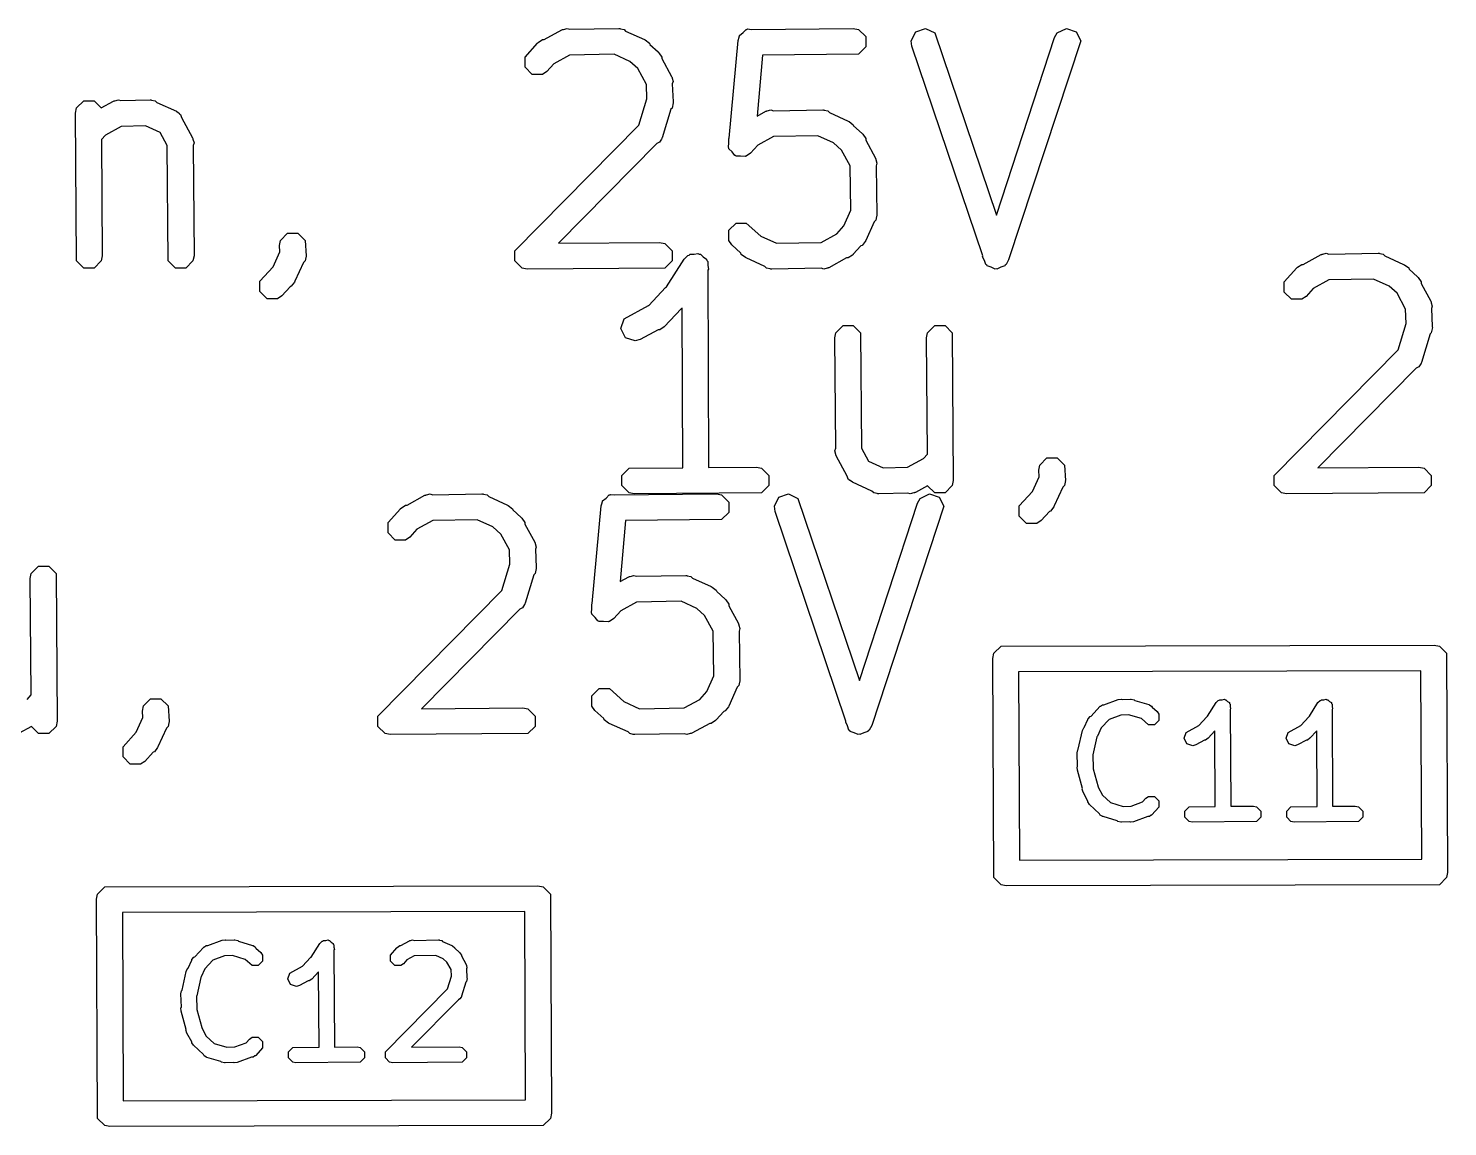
# Model space of a CAD drawing. Extents: x 4.84 to 6.71, y -5.93 to -3.85.
# Drawn here: x 5.7419 to 5.9508, y -5.061 to -4.8994 of the extents above; entities that cross this region are included whole.
import ezdxf

# ---------------------------------------------------------------- set-up
doc = ezdxf.new("R2010")
doc.units = 0
doc.header["$MEASUREMENT"] = 0
doc.layers.add('BLACK', color=7, linetype='CONTINUOUS')

msp = doc.modelspace()

# ---------------------------------------------------------------- linework, layer by layer
at = {"layer": 'BLACK', "linetype": 'CONTINUOUS'}
for p, q in [((5.81782, -4.90105), (5.82045, -4.89961)), ((5.82045, -4.89961), (5.82055, -4.89959)), ((5.82055, -4.89959), (5.82058, -4.89956)), ((5.82058, -4.89956), (5.82067, -4.89955)), ((5.82067, -4.89955), (5.8212, -4.89941)), ((5.8212, -4.89941), (5.82158, -4.89954)), ((5.82158, -4.89954), (5.82883, -4.89941)), ((5.82883, -4.89941), (5.82893, -4.89942)), ((5.82893, -4.89942), (5.82897, -4.89941)), ((5.82897, -4.89941), (5.82906, -4.89945)), ((5.82906, -4.89945), (5.82959, -4.89956)), ((5.82959, -4.89956), (5.82983, -4.8998)), ((5.84711, -4.90002), (5.84758, -4.89956)), ((5.84758, -4.89956), (5.84768, -4.89955)), ((5.84768, -4.89955), (5.84776, -4.89949)), ((5.84776, -4.89949), (5.84835, -4.89955)), ((5.84835, -4.89955), (5.86333, -4.89941)), ((5.86333, -4.89941), (5.86408, -4.89956)), ((5.86408, -4.89956), (5.86515, -4.90062)), ((5.87254, -4.89989), (5.87397, -4.89941)), ((5.87397, -4.89941), (5.87532, -4.90008)), ((5.89334, -4.90008), (5.89469, -4.89941)), ((5.89469, -4.89941), (5.89612, -4.89989)), ((5.81502, -4.90362), (5.81685, -4.90159)), ((5.81685, -4.90158), (5.81694, -4.90148)), ((5.81685, -4.90159), (5.81685, -4.90158)), ((5.81685, -4.90158), (5.81685, -4.90158)), ((5.81694, -4.90148), (5.81758, -4.90105)), ((5.81758, -4.90105), (5.81782, -4.90105)), ((5.82983, -4.8998), (5.83259, -4.90105)), ((5.83259, -4.90105), (5.83259, -4.90105)), ((5.83259, -4.90105), (5.83259, -4.90106)), ((5.83259, -4.90106), (5.83271, -4.90111)), ((5.83271, -4.90111), (5.83332, -4.90158)), ((5.83332, -4.90158), (5.83338, -4.90177)), ((5.84507, -4.91555), (5.84637, -4.90118)), ((5.84637, -4.90118), (5.84651, -4.90072)), ((5.84651, -4.90062), (5.84656, -4.90058)), ((5.84651, -4.90072), (5.84651, -4.90062)), ((5.84656, -4.90058), (5.8466, -4.90044)), ((5.8466, -4.90044), (5.84711, -4.90002)), ((5.86515, -4.90062), (5.86515, -4.90213)), ((5.87186, -4.90123), (5.87254, -4.89989)), ((5.87196, -4.902), (5.87186, -4.90123)), ((5.87532, -4.90008), (5.88438, -4.92688)), ((5.88438, -4.92688), (5.89296, -4.90075)), ((5.89679, -4.90123), (5.88619, -4.93349)), ((5.89296, -4.90075), (5.89334, -4.90008)), ((5.89612, -4.89989), (5.89679, -4.90123)), ((5.81502, -4.90513), (5.81502, -4.90362)), ((5.82159, -4.90334), (5.81928, -4.9046)), ((5.82814, -4.90322), (5.82159, -4.90334)), ((5.83045, -4.90427), (5.82814, -4.90322)), ((5.83338, -4.90177), (5.83462, -4.90288)), ((5.83462, -4.90288), (5.83462, -4.90289)), ((5.83462, -4.90289), (5.83463, -4.90289)), ((5.83463, -4.90289), (5.83473, -4.90298)), ((5.83473, -4.90298), (5.83515, -4.90362)), ((5.83515, -4.90362), (5.83515, -4.90385)), ((5.84999, -4.90333), (5.84918, -4.91231)), ((5.86408, -4.90319), (5.84999, -4.90333)), ((5.86515, -4.90213), (5.86408, -4.90319)), ((5.88241, -4.93288), (5.87196, -4.902)), ((5.81608, -4.90619), (5.81502, -4.90513)), ((5.81823, -4.90577), (5.81759, -4.90619)), ((5.81928, -4.9046), (5.81823, -4.90577)), ((5.83161, -4.90531), (5.83045, -4.90427)), ((5.83288, -4.90764), (5.83161, -4.90531)), ((5.83515, -4.90385), (5.83659, -4.90649)), ((5.81759, -4.90619), (5.81608, -4.90619)), ((5.83296, -4.90977), (5.83288, -4.90764)), ((5.83659, -4.90649), (5.83662, -4.90659)), ((5.83662, -4.90659), (5.83665, -4.90662)), ((5.83665, -4.90662), (5.83666, -4.90672)), ((5.83666, -4.90672), (5.8368, -4.90723)), ((5.8368, -4.90723), (5.83669, -4.90756)), ((5.83669, -4.90756), (5.8368, -4.91023)), ((5.74902, -4.91112), (5.75009, -4.91005)), ((5.75009, -4.91005), (5.7516, -4.91005)), ((5.7516, -4.91005), (5.75265, -4.9111)), ((5.75456, -4.91009), (5.75459, -4.91005)), ((5.75459, -4.91005), (5.75468, -4.91005)), ((5.75468, -4.91005), (5.7552, -4.90991)), ((5.7552, -4.90991), (5.75556, -4.91003)), ((5.75556, -4.91003), (5.75984, -4.9099)), ((5.75984, -4.9099), (5.75994, -4.90992)), ((5.75994, -4.90992), (5.75998, -4.90991)), ((5.75998, -4.90991), (5.76007, -4.90995)), ((5.76007, -4.90995), (5.7606, -4.91005)), ((5.7606, -4.91005), (5.76084, -4.9103)), ((5.83179, -4.91364), (5.83296, -4.90977)), ((5.74888, -4.91187), (5.74902, -4.91112)), ((5.74902, -4.93362), (5.74888, -4.91187)), ((5.75265, -4.9111), (5.75446, -4.91011)), ((5.75446, -4.91011), (5.75456, -4.91009)), ((5.76084, -4.9103), (5.76372, -4.91161)), ((5.76372, -4.91161), (5.76403, -4.91185)), ((5.76403, -4.91185), (5.76413, -4.91189)), ((5.76413, -4.91189), (5.76417, -4.91196)), ((5.76417, -4.91196), (5.76433, -4.91208)), ((5.76433, -4.91208), (5.76447, -4.9125)), ((5.83647, -4.91131), (5.8352, -4.91549)), ((5.83665, -4.91113), (5.83647, -4.91131)), ((5.8368, -4.91037), (5.83665, -4.91113)), ((5.8368, -4.91023), (5.8368, -4.91023)), ((5.8368, -4.91023), (5.8368, -4.91023)), ((5.8368, -4.91023), (5.8368, -4.91037)), ((5.84918, -4.91231), (5.85045, -4.91161)), ((5.85045, -4.91161), (5.85055, -4.91159)), ((5.85055, -4.91159), (5.85058, -4.91155)), ((5.85058, -4.91155), (5.85067, -4.91155)), ((5.85067, -4.91155), (5.85119, -4.91141)), ((5.85119, -4.91141), (5.85157, -4.91154)), ((5.85157, -4.91154), (5.85883, -4.9114)), ((5.85883, -4.9114), (5.85893, -4.91142)), ((5.85893, -4.91142), (5.85897, -4.91141)), ((5.85897, -4.91141), (5.85906, -4.91145)), ((5.85906, -4.91145), (5.85958, -4.91155)), ((5.85958, -4.91155), (5.85983, -4.9118)), ((5.85983, -4.9118), (5.86258, -4.91305)), ((5.7556, -4.91383), (5.75328, -4.9151)), ((5.75918, -4.91373), (5.7556, -4.91383)), ((5.76133, -4.91471), (5.75918, -4.91373)), ((5.76447, -4.9125), (5.7661, -4.91549)), ((5.81352, -4.93212), (5.83179, -4.91364)), ((5.86258, -4.91305), (5.86258, -4.91305)), ((5.86258, -4.91305), (5.86258, -4.91305)), ((5.86258, -4.91305), (5.86271, -4.91311)), ((5.86271, -4.91311), (5.86332, -4.91358)), ((5.86332, -4.91358), (5.86338, -4.91377)), ((5.86338, -4.91377), (5.86461, -4.91488)), ((5.75328, -4.9151), (5.75269, -4.91575)), ((5.75269, -4.91575), (5.75281, -4.93287)), ((5.76238, -4.91662), (5.76133, -4.91471)), ((5.7661, -4.91549), (5.76613, -4.91559)), ((5.76613, -4.91559), (5.76616, -4.91562)), ((5.76616, -4.91562), (5.76616, -4.91571)), ((5.76616, -4.91571), (5.76631, -4.91623)), ((5.76631, -4.91623), (5.76617, -4.91664)), ((5.83482, -4.91616), (5.83443, -4.91636)), ((5.83509, -4.91569), (5.83482, -4.91616)), ((5.83515, -4.91563), (5.83509, -4.91569)), ((5.8352, -4.91549), (5.83515, -4.91558)), ((5.83515, -4.91558), (5.83515, -4.91563)), ((5.84495, -4.91694), (5.84501, -4.91621)), ((5.84501, -4.91562), (5.84507, -4.91555)), ((5.84501, -4.91621), (5.84501, -4.91562)), ((5.85158, -4.91534), (5.84927, -4.9166)), ((5.85813, -4.91522), (5.85158, -4.91534)), ((5.86044, -4.91627), (5.85813, -4.91522)), ((5.8616, -4.91731), (5.86044, -4.91627)), ((5.86461, -4.91488), (5.86462, -4.91488)), ((5.86462, -4.91488), (5.86462, -4.91489)), ((5.86462, -4.91489), (5.86472, -4.91498)), ((5.86472, -4.91498), (5.86515, -4.91562)), ((5.86515, -4.91562), (5.86515, -4.91585)), ((5.86515, -4.91585), (5.86659, -4.91849)), ((5.76252, -4.93362), (5.76238, -4.91662)), ((5.76617, -4.91664), (5.76631, -4.93287)), ((5.83443, -4.91636), (5.81994, -4.93101)), ((5.84501, -4.91702), (5.84495, -4.91694)), ((5.84501, -4.91713), (5.84501, -4.91702)), ((5.84548, -4.91759), (5.84501, -4.91713)), ((5.8459, -4.91811), (5.84548, -4.91759)), ((5.846, -4.91812), (5.8459, -4.91811)), ((5.84608, -4.91819), (5.846, -4.91812)), ((5.84674, -4.91819), (5.84608, -4.91819)), ((5.8474, -4.91826), (5.84674, -4.91819)), ((5.84748, -4.91819), (5.8474, -4.91826)), ((5.84758, -4.91819), (5.84748, -4.91819)), ((5.84822, -4.91776), (5.84758, -4.91819)), ((5.84927, -4.9166), (5.84822, -4.91776)), ((5.86287, -4.91962), (5.8616, -4.91731)), ((5.86298, -4.92618), (5.86287, -4.91962)), ((5.86659, -4.91849), (5.86662, -4.91859)), ((5.86662, -4.91859), (5.86665, -4.91862)), ((5.86665, -4.91862), (5.86665, -4.91871)), ((5.86665, -4.91871), (5.86679, -4.91923)), ((5.86679, -4.91923), (5.86667, -4.91961)), ((5.86667, -4.91961), (5.8668, -4.92687)), ((5.86193, -4.92848), (5.86298, -4.92618)), ((5.84501, -4.92912), (5.84608, -4.92805)), ((5.84608, -4.92805), (5.84758, -4.92805)), ((5.84758, -4.92805), (5.84972, -4.92998)), ((5.86089, -4.92964), (5.86193, -4.92848)), ((5.8664, -4.92787), (5.86515, -4.93062)), ((5.86665, -4.92762), (5.8664, -4.92787)), ((5.86675, -4.9271), (5.86665, -4.92762)), ((5.86679, -4.92701), (5.86675, -4.9271)), ((5.8668, -4.92687), (5.86678, -4.92697)), ((5.86678, -4.92697), (5.86679, -4.92701)), ((5.77887, -4.93137), (5.77902, -4.93062)), ((5.77902, -4.93062), (5.78009, -4.92955)), ((5.78009, -4.92955), (5.78159, -4.92955)), ((5.78159, -4.92955), (5.78266, -4.93062)), ((5.78266, -4.93062), (5.78281, -4.93287)), ((5.81994, -4.93101), (5.83483, -4.9309)), ((5.83483, -4.9309), (5.83559, -4.93105)), ((5.84501, -4.93062), (5.84501, -4.92912)), ((5.84544, -4.93126), (5.84501, -4.93062)), ((5.84972, -4.92998), (5.85203, -4.93102)), ((5.85203, -4.93102), (5.85858, -4.93091)), ((5.85858, -4.93091), (5.86089, -4.92964)), ((5.86509, -4.93075), (5.86462, -4.93136)), ((5.86515, -4.93062), (5.86509, -4.93075)), ((5.86515, -4.93062), (5.86515, -4.93062)), ((5.86515, -4.93062), (5.86515, -4.93062)), ((5.75281, -4.93287), (5.75266, -4.93362)), ((5.76631, -4.93287), (5.76616, -4.93362)), ((5.77795, -4.93448), (5.77893, -4.93231)), ((5.77893, -4.93231), (5.77887, -4.93137)), ((5.7828, -4.93301), (5.78276, -4.9331)), ((5.78281, -4.93287), (5.78279, -4.93297)), ((5.78279, -4.93297), (5.7828, -4.93301)), ((5.81352, -4.93362), (5.81352, -4.93212)), ((5.83559, -4.93105), (5.83665, -4.93212)), ((5.83665, -4.93212), (5.83665, -4.93362)), ((5.83844, -4.93335), (5.83899, -4.93281)), ((5.83899, -4.93281), (5.83919, -4.93277)), ((5.83919, -4.93277), (5.83933, -4.93263)), ((5.83933, -4.93263), (5.8399, -4.93263)), ((5.8399, -4.93263), (5.84046, -4.93251)), ((5.84046, -4.93251), (5.84063, -4.93263)), ((5.84063, -4.93263), (5.84084, -4.93263)), ((5.84084, -4.93263), (5.84124, -4.93303)), ((5.84124, -4.93303), (5.84172, -4.93335)), ((5.84678, -4.93247), (5.84544, -4.93126)), ((5.84684, -4.93266), (5.84678, -4.93247)), ((5.84745, -4.93313), (5.84684, -4.93266)), ((5.86322, -4.93276), (5.86258, -4.93319)), ((5.86331, -4.93266), (5.86322, -4.93276)), ((5.86332, -4.93266), (5.86331, -4.93266)), ((5.86443, -4.93142), (5.86332, -4.93265)), ((5.86332, -4.93265), (5.86332, -4.93266)), ((5.86462, -4.93136), (5.86443, -4.93142)), ((5.88236, -4.93301), (5.88241, -4.93288)), ((5.88263, -4.93355), (5.88236, -4.93301)), ((5.92955, -4.93413), (5.93219, -4.93268)), ((5.93219, -4.93268), (5.93229, -4.93266)), ((5.93229, -4.93266), (5.93232, -4.93263)), ((5.93232, -4.93263), (5.93241, -4.93262)), ((5.93241, -4.93262), (5.93293, -4.93248)), ((5.93293, -4.93248), (5.93331, -4.93261)), ((5.93331, -4.93261), (5.94057, -4.93248)), ((5.94057, -4.93248), (5.94067, -4.9325)), ((5.94067, -4.9325), (5.94071, -4.93248)), ((5.94071, -4.93248), (5.9408, -4.93252)), ((5.9408, -4.93252), (5.94132, -4.93263)), ((5.94132, -4.93263), (5.94157, -4.93287)), ((5.94157, -4.93287), (5.94432, -4.93413)), ((5.75009, -4.93469), (5.74902, -4.93362)), ((5.7516, -4.93469), (5.75009, -4.93469)), ((5.75266, -4.93362), (5.7516, -4.93469)), ((5.76359, -4.93469), (5.76252, -4.93362)), ((5.7651, -4.93469), (5.76359, -4.93469)), ((5.76616, -4.93362), (5.7651, -4.93469)), ((5.77602, -4.93662), (5.77795, -4.93448)), ((5.78241, -4.93387), (5.78116, -4.93662)), ((5.78266, -4.93362), (5.78241, -4.93387)), ((5.78276, -4.9331), (5.78266, -4.93362)), ((5.81458, -4.93469), (5.81352, -4.93362)), ((5.81534, -4.93484), (5.81458, -4.93469)), ((5.83559, -4.93469), (5.81534, -4.93484)), ((5.83665, -4.93362), (5.83559, -4.93469)), ((5.83586, -4.93744), (5.83844, -4.93335)), ((5.84172, -4.93335), (5.84176, -4.93355)), ((5.84176, -4.93355), (5.8419, -4.93369)), ((5.8419, -4.93369), (5.8419, -4.93428)), ((5.8419, -4.93428), (5.84201, -4.93483)), ((5.84201, -4.93483), (5.84191, -4.93499)), ((5.84191, -4.93499), (5.84204, -4.96403)), ((5.84758, -4.93319), (5.84745, -4.93313)), ((5.85033, -4.93444), (5.84758, -4.93319)), ((5.84758, -4.93319), (5.84758, -4.93319)), ((5.84758, -4.93319), (5.84758, -4.93319)), ((5.85058, -4.93469), (5.85033, -4.93444)), ((5.8511, -4.93479), (5.85058, -4.93469)), ((5.85119, -4.93483), (5.8511, -4.93479)), ((5.85123, -4.93482), (5.85119, -4.93483)), ((5.85133, -4.93484), (5.85123, -4.93482)), ((5.85859, -4.93471), (5.85133, -4.93484)), ((5.85897, -4.93483), (5.85859, -4.93471)), ((5.85949, -4.93469), (5.85897, -4.93483)), ((5.85958, -4.93469), (5.85949, -4.93469)), ((5.85962, -4.93466), (5.85958, -4.93469)), ((5.85971, -4.93463), (5.85962, -4.93466)), ((5.86235, -4.93319), (5.85971, -4.93463)), ((5.86258, -4.93319), (5.86235, -4.93319)), ((5.88284, -4.93416), (5.88263, -4.93355)), ((5.88297, -4.93423), (5.88284, -4.93416)), ((5.88304, -4.93436), (5.88297, -4.93423)), ((5.88363, -4.93455), (5.88304, -4.93436)), ((5.88419, -4.93483), (5.88363, -4.93455)), ((5.88433, -4.93479), (5.88419, -4.93483)), ((5.88447, -4.93483), (5.88433, -4.93479)), ((5.88502, -4.93455), (5.88447, -4.93483)), ((5.88562, -4.93436), (5.88502, -4.93455)), ((5.88568, -4.93423), (5.88562, -4.93436)), ((5.88581, -4.93416), (5.88568, -4.93423)), ((5.88619, -4.93349), (5.88581, -4.93416)), ((5.92675, -4.93669), (5.92858, -4.93466)), ((5.92858, -4.93466), (5.92858, -4.93465)), ((5.92858, -4.93465), (5.92859, -4.93465)), ((5.92859, -4.93465), (5.92868, -4.93455)), ((5.92868, -4.93455), (5.92932, -4.93413)), ((5.92932, -4.93413), (5.92955, -4.93413)), ((5.94432, -4.93413), (5.94432, -4.93413)), ((5.94432, -4.93413), (5.94432, -4.93413)), ((5.94432, -4.93413), (5.94445, -4.93418)), ((5.94445, -4.93418), (5.94506, -4.93465)), ((5.94506, -4.93465), (5.94512, -4.93484)), ((5.94512, -4.93484), (5.94635, -4.93596)), ((5.77602, -4.93812), (5.77602, -4.93662)), ((5.7811, -4.93675), (5.78063, -4.93736)), ((5.78116, -4.93662), (5.7811, -4.93675)), ((5.78116, -4.93662), (5.78116, -4.93662)), ((5.78116, -4.93662), (5.78116, -4.93662)), ((5.92675, -4.9382), (5.92675, -4.93669)), ((5.93332, -4.93641), (5.93101, -4.93767)), ((5.93987, -4.93629), (5.93332, -4.93641)), ((5.94218, -4.93734), (5.93987, -4.93629)), ((5.94635, -4.93596), (5.94636, -4.93596)), ((5.94636, -4.93596), (5.94636, -4.93596)), ((5.94636, -4.93596), (5.94646, -4.93605)), ((5.94646, -4.93605), (5.94689, -4.93669)), ((5.94689, -4.93669), (5.94689, -4.93693)), ((5.94689, -4.93693), (5.94833, -4.93956)), ((5.77709, -4.93919), (5.77602, -4.93812)), ((5.77859, -4.93919), (5.77709, -4.93919)), ((5.77923, -4.93876), (5.77859, -4.93919)), ((5.78044, -4.93742), (5.77923, -4.93876)), ((5.78063, -4.93736), (5.78044, -4.93742)), ((5.83322, -4.94018), (5.83569, -4.93755)), ((5.83569, -4.93755), (5.83586, -4.93744)), ((5.92782, -4.93926), (5.92675, -4.9382)), ((5.92932, -4.93926), (5.92782, -4.93926)), ((5.92996, -4.93884), (5.92932, -4.93926)), ((5.93101, -4.93767), (5.92996, -4.93884)), ((5.94334, -4.93839), (5.94218, -4.93734)), ((5.94461, -4.94071), (5.94334, -4.93839)), ((5.8296, -4.94215), (5.8332, -4.94018)), ((5.8332, -4.94018), (5.83322, -4.94018)), ((5.83805, -4.94061), (5.83548, -4.94334)), ((5.83814, -4.94059), (5.83805, -4.94061)), ((5.83825, -4.96406), (5.83814, -4.94059)), ((5.9447, -4.94284), (5.94461, -4.94071)), ((5.94833, -4.93956), (5.94836, -4.93966)), ((5.94836, -4.93966), (5.94839, -4.93969)), ((5.94839, -4.93969), (5.94839, -4.93979)), ((5.94839, -4.93979), (5.94853, -4.9403)), ((5.94853, -4.9403), (5.94843, -4.94063)), ((5.94843, -4.94063), (5.94853, -4.9433)), ((5.82912, -4.94358), (5.8296, -4.94215)), ((5.83548, -4.94334), (5.83484, -4.94376)), ((5.86076, -4.94419), (5.86183, -4.94312)), ((5.86183, -4.94312), (5.86333, -4.94312)), ((5.86333, -4.94312), (5.8644, -4.94419)), ((5.87426, -4.94419), (5.87532, -4.94312)), ((5.87532, -4.94312), (5.87683, -4.94312)), ((5.87683, -4.94312), (5.8779, -4.94419)), ((5.94352, -4.94671), (5.9447, -4.94284)), ((5.94854, -4.94344), (5.94839, -4.9442)), ((5.94853, -4.9433), (5.94853, -4.9433)), ((5.94853, -4.9433), (5.94853, -4.94331)), ((5.94853, -4.94331), (5.94854, -4.94344)), ((5.82979, -4.94493), (5.82912, -4.94358)), ((5.83122, -4.94541), (5.82979, -4.94493)), ((5.83196, -4.9452), (5.83122, -4.94541)), ((5.8346, -4.94376), (5.83196, -4.9452)), ((5.83484, -4.94376), (5.8346, -4.94376)), ((5.86061, -4.94494), (5.86076, -4.94419)), ((5.86075, -4.96117), (5.86061, -4.94494)), ((5.8644, -4.94419), (5.86455, -4.96119)), ((5.87411, -4.94494), (5.87426, -4.94419)), ((5.87423, -4.96206), (5.87411, -4.94494)), ((5.8779, -4.94419), (5.87805, -4.96594)), ((5.94821, -4.94438), (5.94694, -4.94857)), ((5.94839, -4.9442), (5.94821, -4.94438)), ((5.92525, -4.96519), (5.94352, -4.94671)), ((5.94616, -4.94943), (5.93168, -4.96408)), ((5.94656, -4.94923), (5.94616, -4.94943)), ((5.94683, -4.94876), (5.94656, -4.94923)), ((5.94689, -4.9487), (5.94683, -4.94876)), ((5.94694, -4.94857), (5.94689, -4.94865)), ((5.94689, -4.94865), (5.94689, -4.9487)), ((5.86062, -4.96158), (5.86075, -4.96117)), ((5.86076, -4.96211), (5.86062, -4.96158)), ((5.86076, -4.96219), (5.86076, -4.96211)), ((5.86079, -4.96223), (5.86076, -4.96219)), ((5.86082, -4.96232), (5.86079, -4.96223)), ((5.86455, -4.96119), (5.86559, -4.9631)), ((5.87364, -4.96271), (5.87423, -4.96206)), ((5.82926, -4.96519), (5.83033, -4.96412)), ((5.83033, -4.96412), (5.83825, -4.96406)), ((5.84204, -4.96403), (5.84908, -4.96397)), ((5.84908, -4.96397), (5.84983, -4.96412)), ((5.84983, -4.96412), (5.8509, -4.96519)), ((5.86245, -4.96531), (5.86082, -4.96232)), ((5.86559, -4.9631), (5.86774, -4.96408)), ((5.86774, -4.96408), (5.87132, -4.96398)), ((5.87132, -4.96398), (5.87364, -4.96271)), ((5.89061, -4.96444), (5.89076, -4.96369)), ((5.89076, -4.96369), (5.89182, -4.96262)), ((5.89182, -4.96262), (5.89333, -4.96262)), ((5.89333, -4.96262), (5.89439, -4.96369)), ((5.89439, -4.96369), (5.89454, -4.96594)), ((5.93168, -4.96408), (5.94657, -4.96397)), ((5.94657, -4.96397), (5.94732, -4.96412)), ((5.94732, -4.96412), (5.94839, -4.96519)), ((5.82926, -4.96669), (5.82926, -4.96519)), ((5.8509, -4.96519), (5.8509, -4.96669)), ((5.86259, -4.96573), (5.86245, -4.96531)), ((5.86275, -4.96585), (5.86259, -4.96573)), ((5.86279, -4.96593), (5.86275, -4.96585)), ((5.86289, -4.96596), (5.86279, -4.96593)), ((5.8632, -4.9662), (5.86289, -4.96596)), ((5.86608, -4.96751), (5.8632, -4.9662)), ((5.87805, -4.96594), (5.8779, -4.96669)), ((5.88968, -4.96755), (5.89067, -4.96538)), ((5.89067, -4.96538), (5.89061, -4.96444)), ((5.8945, -4.96617), (5.89439, -4.96669)), ((5.89454, -4.96608), (5.8945, -4.96617)), ((5.89454, -4.96594), (5.89453, -4.96604)), ((5.89453, -4.96604), (5.89454, -4.96608)), ((5.92525, -4.96669), (5.92525, -4.96519)), ((5.94839, -4.96519), (5.94839, -4.96669)), ((5.79766, -4.96956), (5.8003, -4.96812)), ((5.8003, -4.96812), (5.8004, -4.96809)), ((5.8004, -4.96809), (5.80043, -4.96806)), ((5.80043, -4.96806), (5.80052, -4.96806)), ((5.80052, -4.96806), (5.80104, -4.96791)), ((5.80104, -4.96791), (5.80142, -4.96804)), ((5.80142, -4.96804), (5.80868, -4.96791)), ((5.80868, -4.96791), (5.80878, -4.96793)), ((5.80878, -4.96793), (5.80882, -4.96791)), ((5.80882, -4.96791), (5.80891, -4.96795)), ((5.80891, -4.96795), (5.80943, -4.96806)), ((5.80943, -4.96806), (5.80968, -4.96831)), ((5.80968, -4.96831), (5.81243, -4.96956)), ((5.82644, -4.96895), (5.82696, -4.96853)), ((5.82696, -4.96853), (5.82742, -4.96806)), ((5.82742, -4.96806), (5.82753, -4.96806)), ((5.82753, -4.96806), (5.82761, -4.96799)), ((5.82761, -4.96799), (5.8282, -4.96805)), ((5.8282, -4.96805), (5.84318, -4.96791)), ((5.83033, -4.96776), (5.82926, -4.96669)), ((5.83108, -4.96791), (5.83033, -4.96776)), ((5.84983, -4.96776), (5.83108, -4.96791)), ((5.84318, -4.96791), (5.84393, -4.96806)), ((5.84393, -4.96806), (5.84499, -4.96912)), ((5.8509, -4.96669), (5.84983, -4.96776)), ((5.85171, -4.96974), (5.85238, -4.96839)), ((5.85238, -4.96839), (5.85381, -4.96791)), ((5.85381, -4.96791), (5.85516, -4.96859)), ((5.86633, -4.96776), (5.86608, -4.96751)), ((5.86685, -4.96786), (5.86633, -4.96776)), ((5.86694, -4.9679), (5.86685, -4.96786)), ((5.86698, -4.96789), (5.86694, -4.9679)), ((5.86708, -4.96791), (5.86698, -4.96789)), ((5.87137, -4.96779), (5.86708, -4.96791)), ((5.87172, -4.9679), (5.87137, -4.96779)), ((5.87224, -4.96776), (5.87172, -4.9679)), ((5.87233, -4.96776), (5.87224, -4.96776)), ((5.87236, -4.96773), (5.87233, -4.96776)), ((5.87246, -4.9677), (5.87236, -4.96773)), ((5.87427, -4.96671), (5.87246, -4.9677)), ((5.87318, -4.96859), (5.87453, -4.96791)), ((5.87532, -4.96776), (5.87427, -4.96671)), ((5.87453, -4.96791), (5.87596, -4.96839)), ((5.87683, -4.96776), (5.87532, -4.96776)), ((5.87596, -4.96839), (5.87664, -4.96974)), ((5.8779, -4.96669), (5.87683, -4.96776)), ((5.88776, -4.96969), (5.88968, -4.96755)), ((5.89415, -4.96694), (5.89289, -4.96969)), ((5.89439, -4.96669), (5.89415, -4.96694)), ((5.92632, -4.96776), (5.92525, -4.96669)), ((5.92707, -4.96791), (5.92632, -4.96776)), ((5.94732, -4.96776), (5.92707, -4.96791)), ((5.94839, -4.96669), (5.94732, -4.96776)), ((5.79486, -4.97212), (5.79669, -4.97009)), ((5.79669, -4.97009), (5.7967, -4.97008)), ((5.79669, -4.97009), (5.79669, -4.97009)), ((5.7967, -4.97008), (5.79679, -4.96999)), ((5.79679, -4.96999), (5.79743, -4.96956)), ((5.79743, -4.96956), (5.79766, -4.96956)), ((5.81243, -4.96956), (5.81243, -4.96956)), ((5.81243, -4.96956), (5.81243, -4.96956)), ((5.81243, -4.96956), (5.81256, -4.96962)), ((5.81256, -4.96962), (5.81317, -4.97009)), ((5.81317, -4.97009), (5.81323, -4.97028)), ((5.81323, -4.97028), (5.81446, -4.97139)), ((5.82492, -4.98406), (5.82622, -4.96968)), ((5.82622, -4.96968), (5.82636, -4.96922)), ((5.82636, -4.96912), (5.8264, -4.96908)), ((5.82636, -4.96922), (5.82636, -4.96912)), ((5.8264, -4.96908), (5.82644, -4.96895)), ((5.84499, -4.97063), (5.84393, -4.9717)), ((5.84499, -4.96912), (5.84499, -4.97063)), ((5.85181, -4.9705), (5.85171, -4.96974)), ((5.86225, -5.00138), (5.85181, -4.9705)), ((5.85516, -4.96859), (5.86422, -4.99538)), ((5.86422, -4.99538), (5.8728, -4.96926)), ((5.87664, -4.96974), (5.86604, -5.002)), ((5.8728, -4.96926), (5.87318, -4.96859)), ((5.88776, -4.97119), (5.88776, -4.96969)), ((5.89218, -4.97049), (5.89097, -4.97183)), ((5.89237, -4.97043), (5.89218, -4.97049)), ((5.89284, -4.96982), (5.89237, -4.97043)), ((5.89289, -4.96969), (5.89284, -4.96982)), ((5.89289, -4.96969), (5.89289, -4.96969)), ((5.89289, -4.96969), (5.89289, -4.96969)), ((5.79486, -4.97363), (5.79486, -4.97212)), ((5.80143, -4.97184), (5.79912, -4.97311)), ((5.80798, -4.97172), (5.80143, -4.97184)), ((5.81029, -4.97277), (5.80798, -4.97172)), ((5.81446, -4.97139), (5.81447, -4.97139)), ((5.81447, -4.97139), (5.81447, -4.9714)), ((5.81447, -4.9714), (5.81457, -4.97149)), ((5.81457, -4.97149), (5.815, -4.97212)), ((5.815, -4.97212), (5.815, -4.97236)), ((5.815, -4.97236), (5.81644, -4.975)), ((5.82983, -4.97183), (5.82902, -4.98081)), ((5.84393, -4.9717), (5.82983, -4.97183)), ((5.88882, -4.97226), (5.88776, -4.97119)), ((5.89033, -4.97226), (5.88882, -4.97226)), ((5.89097, -4.97183), (5.89033, -4.97226)), ((5.79593, -4.9747), (5.79486, -4.97363)), ((5.79743, -4.9747), (5.79593, -4.9747)), ((5.79807, -4.97427), (5.79743, -4.9747)), ((5.79912, -4.97311), (5.79807, -4.97427)), ((5.81145, -4.97382), (5.81029, -4.97277)), ((5.81272, -4.97614), (5.81145, -4.97382)), ((5.81281, -4.97827), (5.81272, -4.97614)), ((5.81644, -4.975), (5.81647, -4.97509)), ((5.81647, -4.97509), (5.8165, -4.97512)), ((5.8165, -4.97512), (5.8165, -4.97522)), ((5.8165, -4.97522), (5.81664, -4.97574)), ((5.81664, -4.97574), (5.81654, -4.97606)), ((5.81654, -4.97606), (5.81664, -4.97874)), ((5.74237, -4.97962), (5.74343, -4.97856)), ((5.74343, -4.97856), (5.74494, -4.97856)), ((5.74494, -4.97856), (5.74601, -4.97962)), ((5.81163, -4.98214), (5.81281, -4.97827)), ((5.81665, -4.97888), (5.8165, -4.97963)), ((5.81664, -4.97874), (5.81664, -4.97874)), ((5.81664, -4.97874), (5.81664, -4.97874)), ((5.81664, -4.97874), (5.81665, -4.97888)), ((5.74222, -4.98038), (5.74237, -4.97962)), ((5.74234, -4.99749), (5.74222, -4.98038)), ((5.74601, -4.97962), (5.74616, -5.00137)), ((5.81632, -4.97981), (5.81505, -4.984)), ((5.8165, -4.97963), (5.81632, -4.97981)), ((5.82902, -4.98081), (5.8303, -4.98012)), ((5.8303, -4.98012), (5.83039, -4.98009)), ((5.83039, -4.98009), (5.83042, -4.98006)), ((5.83042, -4.98006), (5.83051, -4.98006)), ((5.83051, -4.98006), (5.83104, -4.97991)), ((5.83104, -4.97991), (5.83142, -4.98004)), ((5.83142, -4.98004), (5.83868, -4.97991)), ((5.83868, -4.97991), (5.83877, -4.97993)), ((5.83877, -4.97993), (5.83882, -4.97991)), ((5.83882, -4.97991), (5.8389, -4.97995)), ((5.8389, -4.97995), (5.83943, -4.98006)), ((5.83943, -4.98006), (5.83968, -4.9803)), ((5.83968, -4.9803), (5.84243, -4.98156)), ((5.79336, -5.00062), (5.81163, -4.98214)), ((5.84243, -4.98156), (5.84243, -4.98156)), ((5.84243, -4.98156), (5.84243, -4.98156)), ((5.84243, -4.98156), (5.84256, -4.98162)), ((5.84256, -4.98162), (5.84316, -4.98209)), ((5.84316, -4.98209), (5.84323, -4.98228)), ((5.84323, -4.98228), (5.84446, -4.98339)), ((5.81427, -4.98486), (5.79979, -4.99952)), ((5.81467, -4.98467), (5.81427, -4.98486)), ((5.81494, -4.98419), (5.81467, -4.98467)), ((5.815, -4.98413), (5.81494, -4.98419)), ((5.81505, -4.984), (5.815, -4.98408)), ((5.815, -4.98408), (5.815, -4.98413)), ((5.82479, -4.98544), (5.82486, -4.98472)), ((5.82486, -4.98412), (5.82492, -4.98406)), ((5.82486, -4.98472), (5.82486, -4.98412)), ((5.82912, -4.9851), (5.82807, -4.98627)), ((5.83143, -4.98384), (5.82912, -4.9851)), ((5.83798, -4.98372), (5.83143, -4.98384)), ((5.84029, -4.98477), (5.83798, -4.98372)), ((5.84145, -4.98582), (5.84029, -4.98477)), ((5.84446, -4.98339), (5.84447, -4.98339)), ((5.84447, -4.98339), (5.84447, -4.98339)), ((5.84447, -4.98339), (5.84457, -4.98348)), ((5.84457, -4.98348), (5.84499, -4.98412)), ((5.84499, -4.98412), (5.84499, -4.98436)), ((5.84499, -4.98436), (5.84644, -4.987)), ((5.82486, -4.98553), (5.82479, -4.98544)), ((5.82486, -4.98563), (5.82486, -4.98553)), ((5.82533, -4.9861), (5.82486, -4.98563)), ((5.82575, -4.98661), (5.82533, -4.9861)), ((5.82585, -4.98662), (5.82575, -4.98661)), ((5.82592, -4.98669), (5.82585, -4.98662)), ((5.82659, -4.98669), (5.82592, -4.98669)), ((5.82725, -4.98676), (5.82659, -4.98669)), ((5.82733, -4.98669), (5.82725, -4.98676)), ((5.82743, -4.98669), (5.82733, -4.98669)), ((5.82807, -4.98627), (5.82743, -4.98669)), ((5.84271, -4.98813), (5.84145, -4.98582)), ((5.84644, -4.987), (5.84646, -4.98709)), ((5.84646, -4.98709), (5.84649, -4.98712)), ((5.84649, -4.98712), (5.8465, -4.98721)), ((5.8465, -4.98721), (5.84664, -4.98774)), ((5.84283, -4.99468), (5.84271, -4.98813)), ((5.84664, -4.98774), (5.84651, -4.98812)), ((5.84651, -4.98812), (5.84664, -4.99537)), ((5.88386, -4.99213), (5.88401, -4.99137)), ((5.88401, -4.99137), (5.88507, -4.99031)), ((5.88507, -4.99031), (5.94882, -4.99016)), ((5.94882, -4.99016), (5.94957, -4.99031)), ((5.94957, -4.99031), (5.95064, -4.99137)), ((5.95064, -4.99137), (5.95079, -5.02362)), ((5.88401, -5.02438), (5.88386, -4.99213)), ((5.84178, -4.99699), (5.84283, -4.99468)), ((5.8466, -4.9956), (5.84649, -4.99613)), ((5.84664, -4.99551), (5.8466, -4.9956)), ((5.84664, -4.99537), (5.84662, -4.99547)), ((5.84662, -4.99547), (5.84664, -4.99551)), ((5.94686, -4.99395), (5.88766, -4.99409)), ((5.88766, -4.99409), (5.88779, -5.0218)), ((5.94699, -5.02166), (5.94686, -4.99395)), ((5.74175, -4.99815), (5.74234, -4.99749)), ((5.82486, -4.99762), (5.82592, -4.99656)), ((5.82486, -4.99913), (5.82486, -4.99762)), ((5.82592, -4.99656), (5.82743, -4.99656)), ((5.82743, -4.99656), (5.82957, -4.99848)), ((5.84074, -4.99815), (5.84178, -4.99699)), ((5.84625, -4.99637), (5.84499, -4.99913)), ((5.84649, -4.99613), (5.84625, -4.99637)), ((5.75872, -4.99987), (5.75887, -4.99912)), ((5.75878, -5.00081), (5.75872, -4.99987)), ((5.75887, -4.99912), (5.75993, -4.99806)), ((5.75993, -4.99806), (5.76144, -4.99806)), ((5.76144, -4.99806), (5.7625, -4.99912)), ((5.7625, -4.99912), (5.76265, -5.00137)), ((5.79979, -4.99952), (5.81468, -4.99941)), ((5.81468, -4.99941), (5.81543, -4.99956)), ((5.81543, -4.99956), (5.8165, -5.00062)), ((5.82529, -4.99977), (5.82486, -4.99913)), ((5.82663, -5.00097), (5.82529, -4.99977)), ((5.82957, -4.99848), (5.83187, -4.99953)), ((5.83187, -4.99953), (5.83842, -4.99941)), ((5.83842, -4.99941), (5.84074, -4.99815)), ((5.84447, -4.99986), (5.84428, -4.99992)), ((5.84494, -4.99925), (5.84447, -4.99986)), ((5.84499, -4.99913), (5.84494, -4.99925)), ((5.84499, -4.99913), (5.84499, -4.99913)), ((5.84499, -4.99913), (5.84499, -4.99913)), ((5.89831, -5.0006), (5.89961, -4.9992)), ((5.89961, -4.9992), (5.89966, -4.99917)), ((5.89966, -4.99917), (5.89968, -4.99915)), ((5.89968, -4.99915), (5.89973, -4.99913)), ((5.89973, -4.99913), (5.9, -4.99895)), ((5.9, -4.99895), (5.90022, -4.99895)), ((5.90022, -4.99895), (5.90233, -4.99817)), ((5.90233, -4.99817), (5.90278, -4.99811)), ((5.90278, -4.99811), (5.9029, -4.99817)), ((5.9029, -4.99817), (5.90411, -4.99811)), ((5.90411, -4.99811), (5.90412, -4.99811)), ((5.90412, -4.99811), (5.90412, -4.99811)), ((5.90412, -4.99811), (5.9042, -4.99811)), ((5.9042, -4.99811), (5.90465, -4.9982)), ((5.90465, -4.9982), (5.90476, -4.9983)), ((5.90476, -4.9983), (5.90682, -4.99892)), ((5.90682, -4.99892), (5.90687, -4.99895)), ((5.90687, -4.99895), (5.9069, -4.99895)), ((5.9069, -4.99895), (5.90695, -4.99899)), ((5.90695, -4.99899), (5.90722, -4.99915)), ((5.90722, -4.99915), (5.9073, -4.9993)), ((5.9073, -4.9993), (5.90803, -4.99995)), ((5.91546, -5.00064), (5.91672, -4.99863)), ((5.91672, -4.99863), (5.91704, -4.99831)), ((5.91704, -4.99831), (5.91716, -4.99828)), ((5.91716, -4.99828), (5.91725, -4.9982)), ((5.91725, -4.9982), (5.91759, -4.9982)), ((5.91759, -4.9982), (5.91793, -4.99813)), ((5.91793, -4.99813), (5.91803, -4.9982)), ((5.91803, -4.9982), (5.91815, -4.9982)), ((5.91815, -4.9982), (5.91839, -4.99844)), ((5.91839, -4.99844), (5.91868, -4.99863)), ((5.91868, -4.99863), (5.9187, -4.99875)), ((5.9187, -4.99875), (5.91879, -4.99884)), ((5.91879, -4.99884), (5.91879, -4.99919)), ((5.91879, -4.99919), (5.91886, -4.99952)), ((5.91886, -4.99952), (5.91879, -4.99962)), ((5.91879, -4.99962), (5.91887, -5.01389)), ((5.93046, -5.00064), (5.93171, -4.99863)), ((5.93171, -4.99863), (5.93204, -4.99831)), ((5.93204, -4.99831), (5.93216, -4.99828)), ((5.93216, -4.99828), (5.93224, -4.9982)), ((5.93224, -4.9982), (5.93259, -4.9982)), ((5.93259, -4.9982), (5.93293, -4.99813)), ((5.93293, -4.99813), (5.93303, -4.9982)), ((5.93303, -4.9982), (5.93315, -4.9982)), ((5.93315, -4.9982), (5.93339, -4.99844)), ((5.93339, -4.99844), (5.93368, -4.99863)), ((5.93368, -4.99863), (5.9337, -4.99875)), ((5.9337, -4.99875), (5.93379, -4.99884)), ((5.93379, -4.99884), (5.93379, -4.99919)), ((5.93379, -4.99919), (5.93385, -4.99952)), ((5.93385, -4.99952), (5.93379, -4.99962)), ((5.93379, -4.99962), (5.93387, -5.01389)), ((5.74616, -5.00137), (5.74601, -5.00213)), ((5.75779, -5.00298), (5.75878, -5.00081)), ((5.76261, -5.0016), (5.7625, -5.00213)), ((5.76265, -5.00151), (5.76261, -5.0016)), ((5.76265, -5.00137), (5.76264, -5.00147)), ((5.76264, -5.00147), (5.76265, -5.00151)), ((5.79336, -5.00213), (5.79336, -5.00062)), ((5.8165, -5.00062), (5.8165, -5.00213)), ((5.82669, -5.00116), (5.82663, -5.00097)), ((5.8273, -5.00163), (5.82669, -5.00116)), ((5.82742, -5.00169), (5.8273, -5.00163)), ((5.83018, -5.00295), (5.82742, -5.00169)), ((5.82742, -5.00169), (5.82742, -5.00169)), ((5.82742, -5.00169), (5.82742, -5.00169)), ((5.8422, -5.00169), (5.83956, -5.00313)), ((5.84243, -5.00169), (5.8422, -5.00169)), ((5.84307, -5.00127), (5.84243, -5.00169)), ((5.84316, -5.00117), (5.84307, -5.00127)), ((5.84428, -4.99992), (5.84316, -5.00116)), ((5.84316, -5.00116), (5.84316, -5.00116)), ((5.84316, -5.00116), (5.84316, -5.00117)), ((5.86221, -5.00151), (5.86225, -5.00138)), ((5.86248, -5.00205), (5.86221, -5.00151)), ((5.89732, -5.00229), (5.89786, -5.00109)), ((5.89786, -5.00108), (5.89789, -5.00101)), ((5.89786, -5.00109), (5.89786, -5.00108)), ((5.89786, -5.00109), (5.89786, -5.00109)), ((5.89789, -5.00101), (5.89818, -5.00065)), ((5.89818, -5.00065), (5.89831, -5.0006)), ((5.90097, -5.00111), (5.8998, -5.00236)), ((5.90269, -5.00047), (5.90097, -5.00111)), ((5.9027, -5.00047), (5.90269, -5.00047)), ((5.90385, -5.00042), (5.9027, -5.00047)), ((5.90573, -5.00098), (5.90385, -5.00042)), ((5.90675, -5.00188), (5.90573, -5.00098)), ((5.90765, -5.00188), (5.90675, -5.00188)), ((5.90829, -5.00124), (5.90765, -5.00188)), ((5.90803, -4.99995), (5.90829, -5.00034)), ((5.90829, -5.00034), (5.90829, -5.00124)), ((5.91417, -5.00198), (5.91536, -5.0007)), ((5.91536, -5.0007), (5.91546, -5.00064)), ((5.92917, -5.00198), (5.93036, -5.0007)), ((5.93036, -5.0007), (5.93046, -5.00064)), ((5.74238, -5.00214), (5.74057, -5.00313)), ((5.74343, -5.00319), (5.74238, -5.00214)), ((5.74494, -5.00319), (5.74343, -5.00319)), ((5.74601, -5.00213), (5.74494, -5.00319)), ((5.75587, -5.00512), (5.75779, -5.00298)), ((5.76226, -5.00237), (5.761, -5.00513)), ((5.7625, -5.00213), (5.76226, -5.00237)), ((5.79443, -5.00319), (5.79336, -5.00213)), ((5.79518, -5.00334), (5.79443, -5.00319)), ((5.81543, -5.00319), (5.79518, -5.00334)), ((5.8165, -5.00213), (5.81543, -5.00319)), ((5.83042, -5.00319), (5.83018, -5.00295)), ((5.83095, -5.0033), (5.83042, -5.00319)), ((5.83104, -5.00334), (5.83095, -5.0033)), ((5.83108, -5.00332), (5.83104, -5.00334)), ((5.83118, -5.00334), (5.83108, -5.00332)), ((5.83844, -5.00321), (5.83118, -5.00334)), ((5.83882, -5.00334), (5.83844, -5.00321)), ((5.83934, -5.00319), (5.83882, -5.00334)), ((5.83943, -5.00319), (5.83934, -5.00319)), ((5.83946, -5.00316), (5.83943, -5.00319)), ((5.83956, -5.00313), (5.83946, -5.00316)), ((5.86269, -5.00266), (5.86248, -5.00205)), ((5.86282, -5.00273), (5.86269, -5.00266)), ((5.86288, -5.00286), (5.86282, -5.00273)), ((5.86348, -5.00306), (5.86288, -5.00286)), ((5.86403, -5.00334), (5.86348, -5.00306)), ((5.86417, -5.00329), (5.86403, -5.00334)), ((5.86431, -5.00334), (5.86417, -5.00329)), ((5.86487, -5.00306), (5.86431, -5.00334)), ((5.86546, -5.00286), (5.86487, -5.00306)), ((5.86553, -5.00273), (5.86546, -5.00286)), ((5.86566, -5.00266), (5.86553, -5.00273)), ((5.86604, -5.002), (5.86566, -5.00266)), ((5.89644, -5.0055), (5.89705, -5.00275)), ((5.89705, -5.00275), (5.89725, -5.00233)), ((5.89725, -5.00233), (5.89732, -5.00229)), ((5.89919, -5.00365), (5.8986, -5.00632)), ((5.89926, -5.00357), (5.89919, -5.00365)), ((5.8998, -5.00236), (5.89926, -5.00357)), ((5.91202, -5.00387), (5.91231, -5.00301)), ((5.91242, -5.00468), (5.91202, -5.00387)), ((5.91231, -5.00301), (5.91417, -5.00198)), ((5.91417, -5.00198), (5.91417, -5.00198)), ((5.91553, -5.00387), (5.91515, -5.00413)), ((5.91654, -5.0028), (5.91553, -5.00387)), ((5.9166, -5.01391), (5.91654, -5.0028)), ((5.92702, -5.00387), (5.9273, -5.00301)), ((5.92742, -5.00468), (5.92702, -5.00387)), ((5.9273, -5.00301), (5.92917, -5.00198)), ((5.92917, -5.00198), (5.92917, -5.00198)), ((5.93053, -5.00387), (5.93015, -5.00413)), ((5.93153, -5.0028), (5.93053, -5.00387)), ((5.9316, -5.01391), (5.93153, -5.0028)), ((5.75587, -5.00663), (5.75587, -5.00512)), ((5.76029, -5.00592), (5.75908, -5.00727)), ((5.76048, -5.00586), (5.76029, -5.00592)), ((5.76095, -5.00525), (5.76048, -5.00586)), ((5.761, -5.00513), (5.76095, -5.00525)), ((5.761, -5.00513), (5.761, -5.00513)), ((5.761, -5.00513), (5.761, -5.00513)), ((5.89627, -5.00604), (5.89636, -5.00559)), ((5.89634, -5.00802), (5.89627, -5.00604)), ((5.89636, -5.00559), (5.89644, -5.0055)), ((5.91328, -5.00497), (5.91242, -5.00468)), ((5.91373, -5.00484), (5.91328, -5.00497)), ((5.91502, -5.00413), (5.91373, -5.00484)), ((5.91515, -5.00413), (5.91502, -5.00413)), ((5.92828, -5.00497), (5.92742, -5.00468)), ((5.92872, -5.00484), (5.92828, -5.00497)), ((5.93002, -5.00413), (5.92872, -5.00484)), ((5.93015, -5.00413), (5.93002, -5.00413)), ((5.75693, -5.00769), (5.75587, -5.00663)), ((5.75844, -5.00769), (5.75693, -5.00769)), ((5.75908, -5.00727), (5.75844, -5.00769)), ((5.89628, -5.00811), (5.89634, -5.00802)), ((5.8963, -5.00857), (5.89628, -5.00811)), ((5.8986, -5.00632), (5.89857, -5.00638)), ((5.89857, -5.00638), (5.89863, -5.00829)), ((5.89705, -5.01128), (5.8963, -5.00857)), ((5.89863, -5.00829), (5.89862, -5.00837)), ((5.89862, -5.00837), (5.89935, -5.011)), ((5.89702, -5.01137), (5.89705, -5.01128)), ((5.89714, -5.01182), (5.89702, -5.01137)), ((5.89786, -5.01311), (5.89714, -5.01182)), ((5.89935, -5.011), (5.89935, -5.01107)), ((5.89935, -5.01107), (5.90001, -5.01226)), ((5.90001, -5.01226), (5.90001, -5.01226)), ((5.90001, -5.01226), (5.90118, -5.01335)), ((5.89786, -5.01324), (5.89786, -5.01311)), ((5.89811, -5.01362), (5.89786, -5.01324)), ((5.89958, -5.01499), (5.89811, -5.01362)), ((5.90118, -5.01335), (5.90305, -5.01391)), ((5.90305, -5.01391), (5.9042, -5.01386)), ((5.9042, -5.01386), (5.90421, -5.01386)), ((5.90421, -5.01386), (5.90589, -5.01323)), ((5.90589, -5.01323), (5.90636, -5.0127)), ((5.90636, -5.0127), (5.90675, -5.01245)), ((5.90675, -5.01245), (5.90765, -5.01245)), ((5.90829, -5.01399), (5.90728, -5.01512)), ((5.90765, -5.01245), (5.90829, -5.01308)), ((5.90829, -5.01308), (5.90829, -5.01399)), ((5.91211, -5.01458), (5.91275, -5.01395)), ((5.91275, -5.01395), (5.9166, -5.01391)), ((5.91887, -5.01389), (5.9222, -5.01386)), ((5.9222, -5.01386), (5.92265, -5.01395)), ((5.92265, -5.01395), (5.92329, -5.01458)), ((5.92711, -5.01458), (5.92774, -5.01395)), ((5.92774, -5.01395), (5.9316, -5.01391)), ((5.93387, -5.01389), (5.9372, -5.01386)), ((5.9372, -5.01386), (5.93765, -5.01395)), ((5.93765, -5.01395), (5.93829, -5.01458)), ((5.89968, -5.01518), (5.89958, -5.01499)), ((5.89996, -5.01534), (5.89968, -5.01518)), ((5.9, -5.01538), (5.89996, -5.01534)), ((5.90002, -5.01538), (5.9, -5.01538)), ((5.90008, -5.01541), (5.90002, -5.01538)), ((5.90214, -5.01602), (5.90008, -5.01541)), ((5.90225, -5.01613), (5.90214, -5.01602)), ((5.9027, -5.01622), (5.90225, -5.01613)), ((5.90278, -5.01621), (5.9027, -5.01622)), ((5.90279, -5.01621), (5.90278, -5.01621)), ((5.90278, -5.01621), (5.90278, -5.01621)), ((5.904, -5.01616), (5.90279, -5.01621)), ((5.90412, -5.01621), (5.904, -5.01616)), ((5.90457, -5.01616), (5.90412, -5.01621)), ((5.90668, -5.01538), (5.90457, -5.01616)), ((5.9069, -5.01538), (5.90668, -5.01538)), ((5.90717, -5.0152), (5.9069, -5.01538)), ((5.90722, -5.01518), (5.90717, -5.0152)), ((5.90724, -5.01515), (5.90722, -5.01518)), ((5.90728, -5.01512), (5.90724, -5.01515)), ((5.91211, -5.01549), (5.91211, -5.01458)), ((5.91275, -5.01613), (5.91211, -5.01549)), ((5.9132, -5.01622), (5.91275, -5.01613)), ((5.92265, -5.01613), (5.9132, -5.01622)), ((5.92329, -5.01549), (5.92265, -5.01613)), ((5.92329, -5.01458), (5.92329, -5.01549)), ((5.92711, -5.01549), (5.92711, -5.01458)), ((5.92774, -5.01613), (5.92711, -5.01549)), ((5.9282, -5.01622), (5.92774, -5.01613)), ((5.93765, -5.01613), (5.9282, -5.01622)), ((5.93829, -5.01549), (5.93765, -5.01613)), ((5.93829, -5.01458), (5.93829, -5.01549)), ((5.88779, -5.0218), (5.94699, -5.02166)), ((5.88507, -5.02544), (5.88401, -5.02438)), ((5.95064, -5.02438), (5.94957, -5.02544)), ((5.95079, -5.02362), (5.95064, -5.02438)), ((5.75197, -5.02756), (5.75212, -5.02681)), ((5.75212, -5.02681), (5.75318, -5.02574)), ((5.75318, -5.02574), (5.81693, -5.02559)), ((5.81693, -5.02559), (5.81768, -5.02574)), ((5.81768, -5.02574), (5.81875, -5.02681)), ((5.81875, -5.02681), (5.8189, -5.05906)), ((5.88583, -5.02559), (5.88507, -5.02544)), ((5.94957, -5.02544), (5.88583, -5.02559)), ((5.75212, -5.05981), (5.75197, -5.02756)), ((5.81497, -5.02938), (5.75577, -5.02952)), ((5.75577, -5.02952), (5.7559, -5.05723)), ((5.8151, -5.05709), (5.81497, -5.02938)), ((5.76642, -5.03603), (5.76772, -5.03464)), ((5.76772, -5.03464), (5.76777, -5.0346)), ((5.76777, -5.0346), (5.76779, -5.03458)), ((5.76779, -5.03458), (5.76784, -5.03456)), ((5.76784, -5.03456), (5.76811, -5.03438)), ((5.76811, -5.03438), (5.76833, -5.03438)), ((5.76833, -5.03438), (5.77044, -5.0336)), ((5.77044, -5.0336), (5.77089, -5.03354)), ((5.77089, -5.03354), (5.77101, -5.0336)), ((5.77101, -5.0336), (5.77222, -5.03354)), ((5.77222, -5.03354), (5.77223, -5.03354)), ((5.77223, -5.03354), (5.77223, -5.03354)), ((5.77223, -5.03354), (5.77231, -5.03354)), ((5.77231, -5.03354), (5.77276, -5.03363)), ((5.77276, -5.03363), (5.77287, -5.03373)), ((5.77287, -5.03373), (5.77493, -5.03435)), ((5.77493, -5.03435), (5.77498, -5.03438)), ((5.77498, -5.03438), (5.77501, -5.03438)), ((5.77501, -5.03438), (5.77506, -5.03442)), ((5.77506, -5.03442), (5.77533, -5.03458)), ((5.77533, -5.03458), (5.77541, -5.03474)), ((5.77541, -5.03474), (5.77614, -5.03539)), ((5.77614, -5.03539), (5.7764, -5.03577)), ((5.78357, -5.03607), (5.78483, -5.03407)), ((5.78483, -5.03407), (5.78515, -5.03374)), ((5.78515, -5.03374), (5.78527, -5.03372)), ((5.78527, -5.03372), (5.78536, -5.03363)), ((5.78536, -5.03363), (5.7857, -5.03363)), ((5.7857, -5.03363), (5.78604, -5.03356)), ((5.78604, -5.03356), (5.78614, -5.03363)), ((5.78614, -5.03363), (5.78626, -5.03363)), ((5.78626, -5.03363), (5.7865, -5.03387)), ((5.7865, -5.03387), (5.78679, -5.03406)), ((5.78679, -5.03406), (5.78681, -5.03418)), ((5.78681, -5.03418), (5.7869, -5.03427)), ((5.7869, -5.03427), (5.7869, -5.03462)), ((5.7869, -5.03462), (5.78697, -5.03495)), ((5.78697, -5.03495), (5.7869, -5.03505)), ((5.7869, -5.03505), (5.78698, -5.04932)), ((5.79522, -5.03577), (5.79616, -5.0347)), ((5.79616, -5.0347), (5.79617, -5.03469)), ((5.79616, -5.0347), (5.79616, -5.0347)), ((5.79617, -5.03469), (5.79622, -5.03464)), ((5.79622, -5.03464), (5.7966, -5.03438)), ((5.7966, -5.03438), (5.79674, -5.03438)), ((5.79674, -5.03438), (5.79803, -5.03367)), ((5.79803, -5.03367), (5.79809, -5.03365)), ((5.79809, -5.03365), (5.7981, -5.03363)), ((5.7981, -5.03363), (5.79816, -5.03363)), ((5.79816, -5.03363), (5.79847, -5.03354)), ((5.79847, -5.03354), (5.7987, -5.03362)), ((5.7987, -5.03362), (5.80231, -5.03354)), ((5.80231, -5.03354), (5.80236, -5.03355)), ((5.80236, -5.03355), (5.80239, -5.03354)), ((5.80239, -5.03354), (5.80244, -5.03357)), ((5.80244, -5.03357), (5.80276, -5.03363)), ((5.80276, -5.03363), (5.8029, -5.03377)), ((5.8029, -5.03377), (5.80426, -5.03438)), ((5.80426, -5.03438), (5.80426, -5.03438)), ((5.80426, -5.03438), (5.80426, -5.03438)), ((5.80426, -5.03438), (5.80433, -5.03442)), ((5.80433, -5.03442), (5.8047, -5.0347)), ((5.8047, -5.0347), (5.80473, -5.0348)), ((5.80473, -5.0348), (5.80532, -5.03533)), ((5.80532, -5.03533), (5.80533, -5.03533)), ((5.80533, -5.03533), (5.80533, -5.03533)), ((5.80533, -5.03533), (5.80539, -5.03539)), ((5.80539, -5.03539), (5.80565, -5.03577)), ((5.76543, -5.03773), (5.76597, -5.03652)), ((5.76597, -5.03652), (5.766, -5.03644)), ((5.76597, -5.03652), (5.76597, -5.03652)), ((5.76597, -5.03652), (5.76597, -5.03652)), ((5.766, -5.03644), (5.76629, -5.03608)), ((5.76629, -5.03608), (5.76642, -5.03603)), ((5.76908, -5.03654), (5.76791, -5.03779)), ((5.7708, -5.0359), (5.76908, -5.03654)), ((5.77081, -5.0359), (5.7708, -5.0359)), ((5.77196, -5.03585), (5.77081, -5.0359)), ((5.77384, -5.03641), (5.77196, -5.03585)), ((5.77486, -5.03731), (5.77384, -5.03641)), ((5.77576, -5.03731), (5.77486, -5.03731)), ((5.7764, -5.03667), (5.77576, -5.03731)), ((5.7764, -5.03577), (5.7764, -5.03667)), ((5.78042, -5.03845), (5.78228, -5.03741)), ((5.78228, -5.03741), (5.78347, -5.03614)), ((5.78228, -5.03741), (5.78228, -5.03741)), ((5.78347, -5.03614), (5.78357, -5.03607)), ((5.79522, -5.03667), (5.79522, -5.03577)), ((5.79585, -5.03731), (5.79522, -5.03667)), ((5.79676, -5.03731), (5.79585, -5.03731)), ((5.79714, -5.03706), (5.79676, -5.03731)), ((5.79764, -5.0365), (5.79714, -5.03706)), ((5.79872, -5.0359), (5.79764, -5.0365)), ((5.8019, -5.03583), (5.79872, -5.0359)), ((5.80298, -5.03632), (5.8019, -5.03583)), ((5.80353, -5.0368), (5.80298, -5.03632)), ((5.80413, -5.03789), (5.80353, -5.0368)), ((5.80565, -5.03577), (5.80565, -5.0359)), ((5.80565, -5.0359), (5.80636, -5.03719)), ((5.80636, -5.03719), (5.80638, -5.03725)), ((5.80638, -5.03725), (5.8064, -5.03727)), ((5.8064, -5.03727), (5.8064, -5.03733)), ((5.8064, -5.03733), (5.80648, -5.03764)), ((5.76455, -5.04094), (5.76516, -5.03818)), ((5.76516, -5.03818), (5.76536, -5.03777)), ((5.76536, -5.03777), (5.76543, -5.03773)), ((5.7673, -5.03908), (5.76671, -5.04176)), ((5.76737, -5.039), (5.7673, -5.03908)), ((5.76791, -5.03779), (5.76737, -5.039)), ((5.78013, -5.0393), (5.78042, -5.03845)), ((5.78053, -5.04011), (5.78013, -5.0393)), ((5.78313, -5.03956), (5.78184, -5.04028)), ((5.78326, -5.03956), (5.78313, -5.03956)), ((5.78364, -5.03931), (5.78326, -5.03956)), ((5.78465, -5.03823), (5.78364, -5.03931)), ((5.78471, -5.04934), (5.78465, -5.03823)), ((5.80362, -5.04074), (5.80418, -5.03887)), ((5.80418, -5.03887), (5.80413, -5.03789)), ((5.80649, -5.03922), (5.8064, -5.03967)), ((5.80648, -5.03764), (5.80642, -5.03782)), ((5.80642, -5.03782), (5.80648, -5.03914)), ((5.80648, -5.03914), (5.80648, -5.03914)), ((5.80648, -5.03914), (5.80648, -5.03914)), ((5.80648, -5.03914), (5.80649, -5.03922)), ((5.76438, -5.04147), (5.76447, -5.04102)), ((5.76445, -5.04346), (5.76438, -5.04147)), ((5.76447, -5.04102), (5.76455, -5.04094)), ((5.78139, -5.0404), (5.78053, -5.04011)), ((5.78184, -5.04028), (5.78139, -5.0404)), ((5.79447, -5.05001), (5.80362, -5.04074)), ((5.80629, -5.03978), (5.80568, -5.04184)), ((5.8064, -5.03967), (5.80629, -5.03978)), ((5.76439, -5.04355), (5.76445, -5.04346)), ((5.76441, -5.04401), (5.76439, -5.04355)), ((5.76671, -5.04176), (5.76668, -5.04182)), ((5.76668, -5.04182), (5.76674, -5.04372)), ((5.76674, -5.04372), (5.76673, -5.0438)), ((5.80521, -5.04236), (5.79832, -5.04935)), ((5.80545, -5.04224), (5.80521, -5.04236)), ((5.80561, -5.04196), (5.80545, -5.04224)), ((5.80565, -5.04192), (5.80561, -5.04196)), ((5.80568, -5.04184), (5.80565, -5.0419)), ((5.80565, -5.0419), (5.80565, -5.04192)), ((5.76516, -5.04671), (5.76441, -5.04401)), ((5.76673, -5.0438), (5.76746, -5.04643)), ((5.76513, -5.0468), (5.76516, -5.04671)), ((5.76525, -5.04725), (5.76513, -5.0468)), ((5.76597, -5.04854), (5.76525, -5.04725)), ((5.76746, -5.04643), (5.76746, -5.04651)), ((5.76746, -5.04651), (5.76812, -5.04769)), ((5.76812, -5.04769), (5.76812, -5.04769)), ((5.76812, -5.04769), (5.76929, -5.04878)), ((5.77447, -5.04813), (5.77486, -5.04788)), ((5.77486, -5.04788), (5.77576, -5.04788)), ((5.77576, -5.04788), (5.7764, -5.04852)), ((5.76597, -5.04867), (5.76597, -5.04854)), ((5.76623, -5.04906), (5.76597, -5.04867)), ((5.76769, -5.05042), (5.76623, -5.04906)), ((5.76929, -5.04878), (5.77116, -5.04934)), ((5.77116, -5.04934), (5.77231, -5.04929)), ((5.77231, -5.04929), (5.77232, -5.04929)), ((5.77232, -5.04929), (5.774, -5.04867)), ((5.774, -5.04867), (5.77447, -5.04813)), ((5.7764, -5.04942), (5.77539, -5.05055)), ((5.7764, -5.04852), (5.7764, -5.04942)), ((5.78022, -5.05002), (5.78086, -5.04938)), ((5.78086, -5.04938), (5.78471, -5.04934)), ((5.78698, -5.04932), (5.79031, -5.04929)), ((5.79031, -5.04929), (5.79076, -5.04938)), ((5.79076, -5.04938), (5.7914, -5.05002)), ((5.79832, -5.04935), (5.80531, -5.04929)), ((5.80531, -5.04929), (5.80576, -5.04938)), ((5.80576, -5.04938), (5.8064, -5.05002)), ((5.76779, -5.05061), (5.76769, -5.05042)), ((5.76807, -5.05077), (5.76779, -5.05061)), ((5.76811, -5.05081), (5.76807, -5.05077)), ((5.76814, -5.05081), (5.76811, -5.05081)), ((5.76819, -5.05084), (5.76814, -5.05081)), ((5.77025, -5.05146), (5.76819, -5.05084)), ((5.77036, -5.05156), (5.77025, -5.05146)), ((5.77081, -5.05165), (5.77036, -5.05156)), ((5.77089, -5.05165), (5.77081, -5.05165)), ((5.7709, -5.05165), (5.77089, -5.05165)), ((5.77089, -5.05165), (5.77089, -5.05165)), ((5.77211, -5.05159), (5.7709, -5.05165)), ((5.77223, -5.05165), (5.77211, -5.05159)), ((5.77268, -5.05159), (5.77223, -5.05165)), ((5.77479, -5.05081), (5.77268, -5.05159)), ((5.77501, -5.05081), (5.77479, -5.05081)), ((5.77528, -5.05063), (5.77501, -5.05081)), ((5.77533, -5.05061), (5.77528, -5.05063)), ((5.77535, -5.05059), (5.77533, -5.05061)), ((5.77539, -5.05055), (5.77535, -5.05059)), ((5.78022, -5.05092), (5.78022, -5.05002)), ((5.78086, -5.05156), (5.78022, -5.05092)), ((5.78131, -5.05165), (5.78086, -5.05156)), ((5.79076, -5.05156), (5.78131, -5.05165)), ((5.7914, -5.05092), (5.79076, -5.05156)), ((5.7914, -5.05002), (5.7914, -5.05092)), ((5.79447, -5.05002), (5.79447, -5.05001)), ((5.79447, -5.05092), (5.79447, -5.05002)), ((5.7951, -5.05156), (5.79447, -5.05092)), ((5.79556, -5.05165), (5.7951, -5.05156)), ((5.80576, -5.05156), (5.79556, -5.05165)), ((5.8064, -5.05092), (5.80576, -5.05156)), ((5.8064, -5.05002), (5.8064, -5.05092)), ((5.7559, -5.05723), (5.8151, -5.05709)), ((5.75318, -5.06087), (5.75212, -5.05981)), ((5.81875, -5.05981), (5.81768, -5.06087)), ((5.8189, -5.05906), (5.81875, -5.05981)), ((5.75394, -5.06102), (5.75318, -5.06087)), ((5.81768, -5.06087), (5.75394, -5.06102))]:
    msp.add_line(p, q, dxfattribs=at)

doc.saveas('drawing.dxf')
